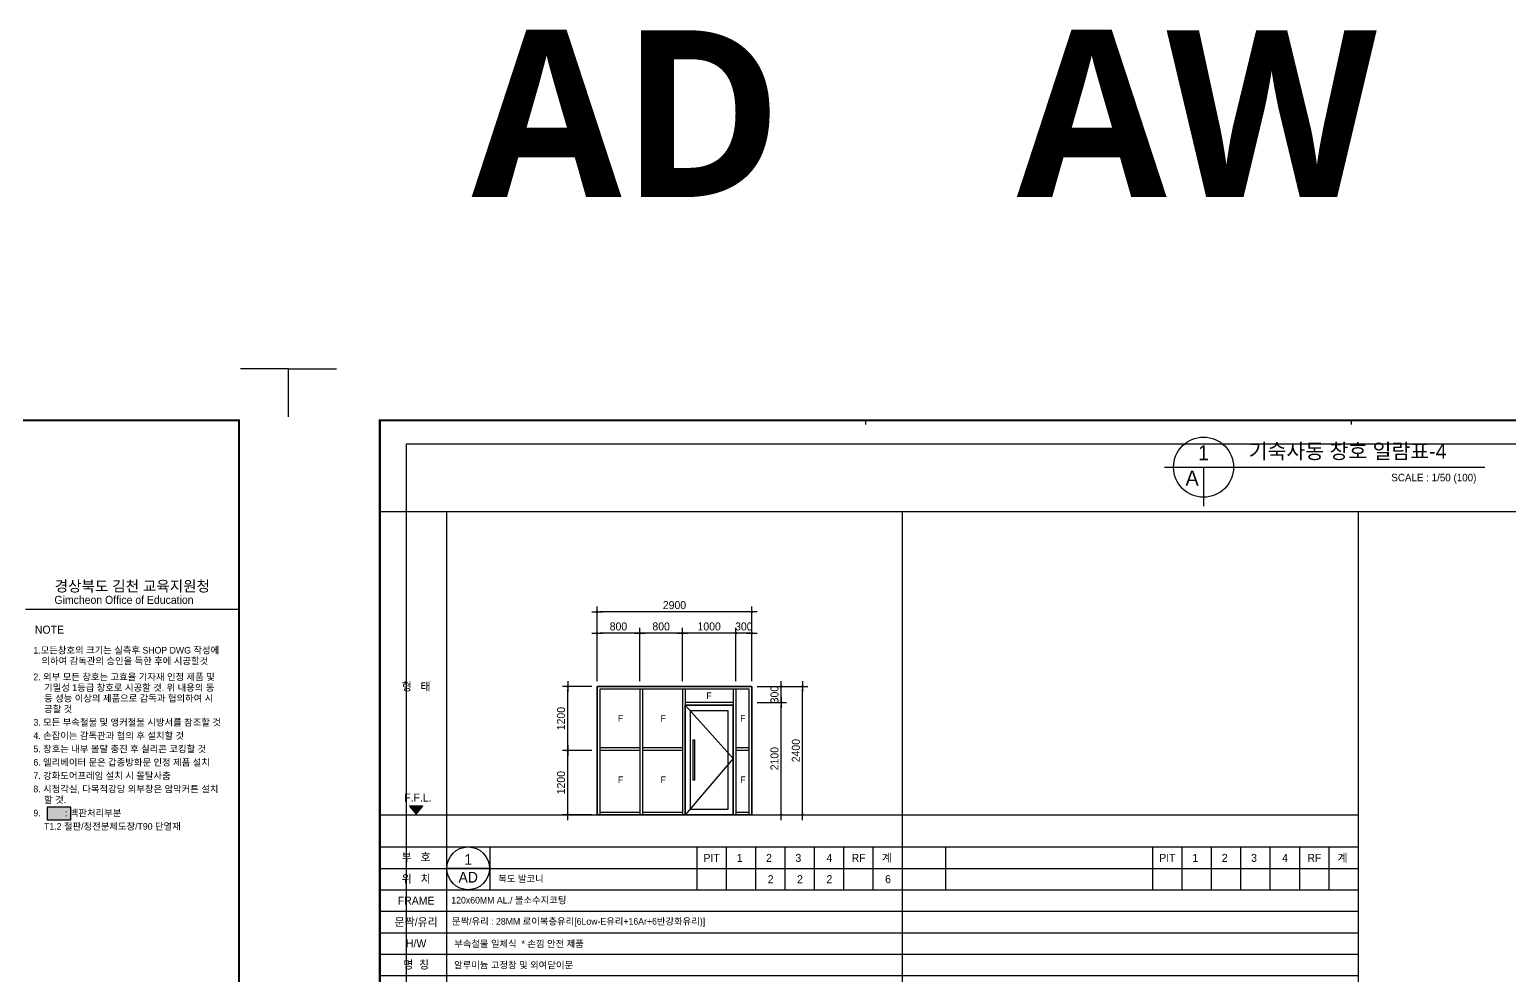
# Model space of a CAD drawing. Extents: x -25535497 to -25216507, y 8041684 to 8103002.
# Drawn here: x -25368491 to -25340760, y 8076208 to 8093924 of the extents above; entities that cross this region are included whole.
import ezdxf
from ezdxf.enums import TextEntityAlignment as Align

# ---------------------------------------------------------------- set-up
doc = ezdxf.new("R2010")
doc.units = 0
doc.header["$MEASUREMENT"] = 0
doc.linetypes.add('DASHDOT', pattern=[22, 20, -1, 0, -1])
doc.layers.get('Defpoints').update_dxf_attribs({"color": 45})
for name, color, linetype in [('0_form', 8, 'Continuous'), ('0_SYM', 7, 'Continuous'), ('254', 254, 'Continuous'), ('A-03-TEXT', 3, 'Continuous'), ('A_WID', 4, 'Continuous'), ('AA-XXXX-SYM1', 7, 'Continuous'), ('DIM', 7, 'Continuous'), ('ELE7', 4, 'Continuous'), ('FIN', 6, 'Continuous'), ('KMS_SHEET$0$form', 7, 'Continuous'), ('KMS_SHEET$0$TEXT', 7, 'Continuous'), ('SYM', 7, 'Continuous'), ('T-M', 7, 'Continuous'), ('text', 7, 'Continuous')]:
    doc.layers.add(name, color=color, linetype=linetype)
doc.styles.add('KMS_SHEET$0$돋움', font='')
doc.styles.add('songdoh', font='')
doc.styles.get("Standard").update_dxf_attribs({"font": 'malgunbd.ttf'})
doc.styles.add('돋움', font='')
doc.styles.add('을지로 돋움', font='')
doc.styles.get('KMS_SHEET$0$돋움').set_extended_font_data('Dotum')
doc.styles.get('songdoh').set_extended_font_data('Dotum')
doc.styles.get('돋움').set_extended_font_data('Dotum')
doc.styles.get('을지로 돋움').set_extended_font_data('Dotum')
doc.dimstyles.new('DONGWOO', dxfattribs={"dimscale": 300, "dimtxt": 3, "dimasz": 1, "dimexe": 2, "dimexo": 2, "dimgap": 1, "dimtad": 1, "dimdec": 0, "dimzin": 11, "dimdsep": 46, "dimtxsty": 'songdoh', "dimblk": 'DOT-6', "dimcen": 2, "dimdle": 2, "dimclrd": 256, "dimclre": 256, "dimclrt": 3, "dimadec": 0, "dimazin": 0, "dimtfac": 1, "dimtdec": 0, "dimtix": 1, "dimtmove": 2, "dimatfit": 3, "dimldrblk": 'DOT', "dimfxl": 2, "dimtolj": 1, "dimtzin": 11, "dimarcsym": 0})

# ---------------------------------------------------------------- blocks, each defined once
blk = doc.blocks.new('KMS_SHEET$0$김천 도면폼(XR)')
at = {"color": 55}
for p, q in [((22686, 58666), (22686, 58504)), ((40870, 58666), (40870, 58504))]:
    blk.add_line(p, q, dxfattribs=at)
at = {"color": 2, "const_width": 79.9}
blk.add_lwpolyline([(83232, 3182), (4501, 3182), (4501, 58666), (83232, 58666)], close=True, dxfattribs=at)
at = {"layer": 'Defpoints'}
for points in [[(1080, 58791), (1080, 60589), (2878, 60589)], [(85080, 58791), (85080, 60589), (83282, 60589)]]:
    blk.add_lwpolyline(points, dxfattribs=at)
at = {"layer": 'Defpoints', "ltscale": 2}
blk.add_lwpolyline([(5500, 57780), (74243, 57780), (74243, 4293), (5500, 4293)], close=True, dxfattribs=at)
at = {"layer": 'KMS_SHEET$0$form', "color": 1}
blk.add_lwpolyline([(83232, 51588), (75242, 51588)], dxfattribs=at)
at = {"layer": 'KMS_SHEET$0$TEXT', "color": 3, "style": 'KMS_SHEET$0$돋움'}
blk.add_text('경상북도 김천 교육지원청', height=400, dxfattribs=at).set_placement((79237, 52258), align=Align.CENTER)
at = {"layer": 'KMS_SHEET$0$TEXT', "style": 'KMS_SHEET$0$돋움'}
blk.add_text('Gimcheon Office of Education', height=299.64, dxfattribs=at).set_placement((76322, 51796))
blk.add_text('NOTE', height=299.6, dxfattribs=at).set_placement((75591, 50830), align=Align.MIDDLE_LEFT)
blk = doc.blocks.new('KMS_SHEET', base_point=(2746843.44, 1131951.81))
at = {"xscale": 0.0100119047570738, "yscale": 0.0100119047570738, "zscale": 0.0100119047570738}
blk.add_blockref('KMS_SHEET$0$김천 도면폼(XR)', (2746832.63, 1131939.2), dxfattribs=at)
blk = doc.blocks.new('창호표')
at = {"layer": '0_form', "color": 3}
for p, q in [((0, 278), (8540, 278)), ((0, -6000), (8540, -6000)), ((0, -8410), (8540, -8410))]:
    blk.add_line(p, q, dxfattribs=at)
at = {"layer": '0_form', "color": 7}
for p, q in [((0, 278), (0, -8410)), ((8540, 278), (8540, -8410)), ((4690, -6000), (4690, -6810)), ((5240, -6000), (5240, -6810)), ((5790, -6000), (5790, -6810)), ((6340, -6000), (6340, -6810)), ((6890, -6000), (6890, -6810)), ((7440, -6000), (7440, -6810)), ((7990, -6000), (7990, -6810)), ((0, -6405), (8540, -6405)), ((0, -6810), (8540, -6810)), ((0, -7210), (8540, -7210)), ((0, -7610), (8540, -7610)), ((0, -8010), (8540, -8010))]:
    blk.add_line(p, q, dxfattribs=at)
at = {"layer": '0_form', "color": 1, "linetype": 'DASHDOT'}
blk.add_line((0, -5400), (8540, -5400), dxfattribs=at)
at = {"layer": '0_form'}
blk.add_line((810, -6000), (810, -6810), dxfattribs=at)
at = {"layer": '0_form', "color": 3, "style": '돋움'}
for s, p in [('PIT', (4967, -6284)), ('4', (7172, -6284)), ('RF', (7722, -6284))]:
    blk.add_text(s, height=150, dxfattribs=at).set_placement(p, align=Align.CENTER)
for s, p in [('1', (5437, -6284)), ('2', (5987, -6284)), ('3', (6537, -6284)), ('계', (8155, -6284))]:
    blk.add_text(s, height=150, dxfattribs=at).set_placement(p)
blk = doc.blocks.new('_Dot')
at = {"color": 0, "linetype": 'ByBlock', "lineweight": -2}
blk.add_line((-0.5, 0), (-1, 0), dxfattribs=at)
at = {"color": 0, "linetype": 'ByBlock', "const_width": 0.5}
blk.add_lwpolyline([(-0.25, 0, 1), (0.25, 0, 1)], format="xyb", close=True, dxfattribs=at)
blk = doc.blocks.new('DOT-6')
at = {"layer": 'DIM', "color": 7, "ltscale": 0.5}
blk.add_line((2, 0), (-2, 0), dxfattribs=at)
at = {"layer": 'DIM', "color": 7, "ltscale": 0.5, "xscale": 0.9680000000043946, "yscale": 0.9680000000043946, "zscale": 0.9680000000043946}
blk.add_blockref('_Dot', (0, 0), dxfattribs=at)
blk = doc.blocks.new('*D85')
at = {"layer": 'Defpoints', "color": 0, "linetype": 'Continuous'}
for p in [(-25357856, 8082617), (-25357856, 8081617), (-25357056, 8081617)]:
    blk.add_point(p, dxfattribs=at)
at = {"layer": 'DIM', "linetype": 'Continuous', "lineweight": -2}
for p, q in [((-25357856, 8081717), (-25357856, 8082717)), ((-25357106, 8082617), (-25357806, 8082617)), ((-25357056, 8081717), (-25357056, 8082717))]:
    blk.add_line(p, q, dxfattribs=at)
at = {"layer": 'DIM', "linetype": 'Continuous', "lineweight": -2, "xscale": 50, "yscale": 50, "zscale": 50, "rotation": 180}
blk.add_blockref('DOT-6', (-25357856, 8082617), dxfattribs=at)
at = {"layer": 'DIM', "linetype": 'Continuous', "lineweight": -2, "xscale": 50, "yscale": 50, "zscale": 50}
blk.add_blockref('DOT-6', (-25357056, 8082617), dxfattribs=at)
at = {"layer": 'DIM', "color": 3, "linetype": 'Continuous', "insert": (-25357456, 8082743), "char_height": 150, "attachment_point": 5, "style": 'songdoh'}
blk.add_mtext('\\A1;800', dxfattribs=at)
blk = doc.blocks.new('*D86')
at = {"layer": 'Defpoints', "color": 0, "linetype": 'Continuous'}
for p in [(-25357056, 8082617), (-25357056, 8081617), (-25356256, 8081617)]:
    blk.add_point(p, dxfattribs=at)
at = {"layer": 'DIM', "linetype": 'Continuous', "lineweight": -2}
for p, q in [((-25357056, 8081717), (-25357056, 8082717)), ((-25356306, 8082617), (-25357006, 8082617)), ((-25356256, 8081717), (-25356256, 8082717))]:
    blk.add_line(p, q, dxfattribs=at)
at = {"layer": 'DIM', "linetype": 'Continuous', "lineweight": -2, "xscale": 50, "yscale": 50, "zscale": 50, "rotation": 180}
blk.add_blockref('DOT-6', (-25357056, 8082617), dxfattribs=at)
at = {"layer": 'DIM', "linetype": 'Continuous', "lineweight": -2, "xscale": 50, "yscale": 50, "zscale": 50}
blk.add_blockref('DOT-6', (-25356256, 8082617), dxfattribs=at)
at = {"layer": 'DIM', "color": 3, "linetype": 'Continuous', "insert": (-25356656, 8082743), "char_height": 150, "attachment_point": 5, "style": 'songdoh'}
blk.add_mtext('\\A1;800', dxfattribs=at)
blk = doc.blocks.new('*D87')
at = {"layer": 'Defpoints', "color": 0, "linetype": 'Continuous'}
for p in [(-25357856, 8083017), (-25357856, 8081617), (-25354956, 8081617)]:
    blk.add_point(p, dxfattribs=at)
at = {"layer": 'DIM', "linetype": 'Continuous', "lineweight": -2}
for p, q in [((-25357856, 8081717), (-25357856, 8083117)), ((-25354956, 8081717), (-25354956, 8083117)), ((-25355006, 8083017), (-25357806, 8083017))]:
    blk.add_line(p, q, dxfattribs=at)
at = {"layer": 'DIM', "linetype": 'Continuous', "lineweight": -2, "xscale": 50, "yscale": 50, "zscale": 50, "rotation": 180}
blk.add_blockref('DOT-6', (-25357856, 8083017), dxfattribs=at)
at = {"layer": 'DIM', "linetype": 'Continuous', "lineweight": -2, "xscale": 50, "yscale": 50, "zscale": 50}
blk.add_blockref('DOT-6', (-25354956, 8083017), dxfattribs=at)
at = {"layer": 'DIM', "color": 3, "linetype": 'Continuous', "insert": (-25356406, 8083143), "char_height": 150, "attachment_point": 5, "style": 'songdoh'}
blk.add_mtext('\\A1;2900', dxfattribs=at)
blk = doc.blocks.new('*D88')
at = {"layer": 'Defpoints', "color": 0, "linetype": 'Continuous'}
for p in [(-25356256, 8082617), (-25356256, 8081617), (-25355256, 8081617)]:
    blk.add_point(p, dxfattribs=at)
at = {"layer": 'DIM', "linetype": 'Continuous', "lineweight": -2}
for p, q in [((-25356256, 8081717), (-25356256, 8082717)), ((-25355306, 8082617), (-25356206, 8082617)), ((-25355256, 8081717), (-25355256, 8082717))]:
    blk.add_line(p, q, dxfattribs=at)
at = {"layer": 'DIM', "linetype": 'Continuous', "lineweight": -2, "xscale": 50, "yscale": 50, "zscale": 50, "rotation": 180}
blk.add_blockref('DOT-6', (-25356256, 8082617), dxfattribs=at)
at = {"layer": 'DIM', "linetype": 'Continuous', "lineweight": -2, "xscale": 50, "yscale": 50, "zscale": 50}
blk.add_blockref('DOT-6', (-25355256, 8082617), dxfattribs=at)
at = {"layer": 'DIM', "color": 3, "linetype": 'Continuous', "insert": (-25355756, 8082743), "char_height": 150, "attachment_point": 5, "style": 'songdoh'}
blk.add_mtext('\\A1;1000', dxfattribs=at)
blk = doc.blocks.new('*D89')
at = {"layer": 'Defpoints', "color": 0, "linetype": 'Continuous'}
for p in [(-25355256, 8082617), (-25355256, 8081617), (-25354956, 8081618)]:
    blk.add_point(p, dxfattribs=at)
at = {"layer": 'DIM', "linetype": 'Continuous', "lineweight": -2}
for p, q in [((-25355306, 8082617), (-25355356, 8082617)), ((-25355256, 8081717), (-25355256, 8082717)), ((-25354956, 8082617), (-25355256, 8082617)), ((-25354956, 8081718), (-25354956, 8082717)), ((-25354906, 8082617), (-25354856, 8082617))]:
    blk.add_line(p, q, dxfattribs=at)
at = {"layer": 'DIM', "linetype": 'Continuous', "lineweight": -2, "xscale": 50, "yscale": 50, "zscale": 50}
blk.add_blockref('DOT-6', (-25355256, 8082617), dxfattribs=at)
at = {"layer": 'DIM', "linetype": 'Continuous', "lineweight": -2, "xscale": 50, "yscale": 50, "zscale": 50, "rotation": 180}
blk.add_blockref('DOT-6', (-25354956, 8082617), dxfattribs=at)
at = {"layer": 'DIM', "color": 3, "linetype": 'Continuous', "insert": (-25355106, 8082743), "char_height": 150, "attachment_point": 5, "style": 'songdoh'}
blk.add_mtext('\\A1;300', dxfattribs=at)
blk = doc.blocks.new('DOOR')
at = {"color": 0}
blk.add_line((-44282, 44513), (-45482, 44513), dxfattribs=at)
at = {"color": 0, "linetype": 'Continuous'}
blk.add_circle((-44882, 44513), 600, dxfattribs=at)
at = {"layer": 'Defpoints', "style": '돋움', "width": 0.8}
blk.add_attdef('크기', text='', height=169, dxfattribs=at).set_placement((-44882, 44513), align=Align.MIDDLE_CENTER)
at = {"layer": 'SYM', "color": 3, "style": 'songdoh'}
for tag, p in [('번호', (-44882, 44763)), ('종류', (-44882, 44263))]:
    blk.add_attdef(tag, text='', height=300, dxfattribs=at).set_placement(p, align=Align.MIDDLE_CENTER)
blk = doc.blocks.new('*D124')
at = {"layer": 'Defpoints', "color": 0, "linetype": 'Continuous'}
for p in [(-25354956, 8081318), (-25354406, 8081318), (-25354957, 8079218)]:
    blk.add_point(p, dxfattribs=at)
at = {"layer": 'DIM', "linetype": 'Continuous', "lineweight": -2}
for p, q in [((-25354856, 8081318), (-25354306, 8081318)), ((-25354406, 8079268), (-25354406, 8081268)), ((-25354857, 8079218), (-25354306, 8079218))]:
    blk.add_line(p, q, dxfattribs=at)
at = {"layer": 'DIM', "linetype": 'Continuous', "lineweight": -2, "xscale": 50, "yscale": 50, "zscale": 50}
for p, rotation in [((-25354406, 8081318), 90), ((-25354406, 8079218), 270)]:
    blk.add_blockref('DOT-6', p, dxfattribs=dict(at, rotation=rotation))
at = {"layer": 'DIM', "color": 3, "linetype": 'Continuous', "insert": (-25354531, 8080268), "char_height": 150, "attachment_point": 5, "rotation": 90, "style": 'songdoh'}
blk.add_mtext('\\A1;2100', dxfattribs=at)
blk = doc.blocks.new('*D125')
at = {"layer": 'Defpoints', "color": 0, "linetype": 'Continuous'}
for p in [(-25354956, 8081618), (-25354406, 8081618), (-25354956, 8081318)]:
    blk.add_point(p, dxfattribs=at)
at = {"layer": 'DIM', "linetype": 'Continuous', "lineweight": -2}
for p, q in [((-25354406, 8081668), (-25354406, 8081718)), ((-25354856, 8081618), (-25354306, 8081618)), ((-25354406, 8081318), (-25354406, 8081618)), ((-25354856, 8081318), (-25354306, 8081318)), ((-25354406, 8081268), (-25354406, 8081218))]:
    blk.add_line(p, q, dxfattribs=at)
at = {"layer": 'DIM', "linetype": 'Continuous', "lineweight": -2, "xscale": 50, "yscale": 50, "zscale": 50}
for p, rotation in [((-25354406, 8081618), 270), ((-25354406, 8081318), 90)]:
    blk.add_blockref('DOT-6', p, dxfattribs=dict(at, rotation=rotation))
at = {"layer": 'DIM', "color": 3, "linetype": 'Continuous', "insert": (-25354531, 8081468), "char_height": 150, "attachment_point": 5, "rotation": 90, "style": 'songdoh'}
blk.add_mtext('\\A1;300', dxfattribs=at)
blk = doc.blocks.new('*D126')
at = {"layer": 'Defpoints', "color": 0, "linetype": 'Continuous'}
for p in [(-25354956, 8081618), (-25354006, 8081618), (-25354957, 8079218)]:
    blk.add_point(p, dxfattribs=at)
at = {"layer": 'DIM', "linetype": 'Continuous', "lineweight": -2}
for p, q in [((-25354856, 8081618), (-25353906, 8081618)), ((-25354006, 8079268), (-25354006, 8081568)), ((-25354857, 8079218), (-25353906, 8079218))]:
    blk.add_line(p, q, dxfattribs=at)
at = {"layer": 'DIM', "linetype": 'Continuous', "lineweight": -2, "xscale": 50, "yscale": 50, "zscale": 50}
for p, rotation in [((-25354006, 8081618), 90), ((-25354006, 8079218), 270)]:
    blk.add_blockref('DOT-6', p, dxfattribs=dict(at, rotation=rotation))
at = {"layer": 'DIM', "color": 3, "linetype": 'Continuous', "insert": (-25354131, 8080418), "char_height": 150, "attachment_point": 5, "rotation": 90, "style": 'songdoh'}
blk.add_mtext('\\A1;2400', dxfattribs=at)
blk = doc.blocks.new('*D127')
at = {"layer": 'Defpoints', "color": 0, "linetype": 'Continuous'}
for p in [(-25358406, 8080418), (-25357856, 8080418), (-25357856, 8079218)]:
    blk.add_point(p, dxfattribs=at)
at = {"layer": 'DIM', "linetype": 'Continuous', "lineweight": -2}
for p, q in [((-25357956, 8080418), (-25358506, 8080418)), ((-25358406, 8079268), (-25358406, 8080368)), ((-25357956, 8079218), (-25358506, 8079218))]:
    blk.add_line(p, q, dxfattribs=at)
at = {"layer": 'DIM', "linetype": 'Continuous', "lineweight": -2, "xscale": 50, "yscale": 50, "zscale": 50}
for p, rotation in [((-25358406, 8080418), 90), ((-25358406, 8079218), 270)]:
    blk.add_blockref('DOT-6', p, dxfattribs=dict(at, rotation=rotation))
at = {"layer": 'DIM', "color": 3, "linetype": 'Continuous', "insert": (-25358531, 8079818), "char_height": 150, "attachment_point": 5, "rotation": 90, "style": 'songdoh'}
blk.add_mtext('\\A1;1200', dxfattribs=at)
blk = doc.blocks.new('*D128')
at = {"layer": 'Defpoints', "color": 0, "linetype": 'Continuous'}
for p in [(-25358406, 8081618), (-25357856, 8081618), (-25357856, 8080418)]:
    blk.add_point(p, dxfattribs=at)
at = {"layer": 'DIM', "linetype": 'Continuous', "lineweight": -2}
for p, q in [((-25357956, 8081618), (-25358506, 8081618)), ((-25358406, 8080468), (-25358406, 8081568)), ((-25357956, 8080418), (-25358506, 8080418))]:
    blk.add_line(p, q, dxfattribs=at)
at = {"layer": 'DIM', "linetype": 'Continuous', "lineweight": -2, "xscale": 50, "yscale": 50, "zscale": 50}
for p, rotation in [((-25358406, 8081618), 90), ((-25358406, 8080418), 270)]:
    blk.add_blockref('DOT-6', p, dxfattribs=dict(at, rotation=rotation))
at = {"layer": 'DIM', "color": 3, "linetype": 'Continuous', "insert": (-25358531, 8081018), "char_height": 150, "attachment_point": 5, "rotation": 90, "style": 'songdoh'}
blk.add_mtext('\\A1;1200', dxfattribs=at)
blk = doc.blocks.new('창호부호')
at = {"layer": '0_form', "color": 3}
for p, q in [((0, 278), (1252, 278)), ((0, 278), (0, -8410)), ((0, -8410), (1252, -8410))]:
    blk.add_line(p, q, dxfattribs=at)
at = {"layer": '0_form', "color": 7}
for p, q in [((1252, 278), (1252, -8410)), ((0, -6000), (1252, -6000)), ((0, -6405), (1252, -6405)), ((0, -6810), (1252, -6810)), ((0, -7210), (1252, -7210)), ((0, -7610), (1252, -7610)), ((0, -8010), (1252, -8010))]:
    blk.add_line(p, q, dxfattribs=at)
at = {"layer": '0_form', "color": 1, "linetype": 'DASHDOT'}
blk.add_line((0, -5400), (1252, -5400), dxfattribs=at)
at = {"layer": '0_form', "color": 2}
blk.add_lwpolyline([(682, -5390), (807, -5240), (557, -5240)], close=True, dxfattribs=at)
blk.add_solid([(682, -5390), (557, -5240), (807, -5240)], dxfattribs=at)
at = {"layer": '0_form', "color": 2, "style": '돋움'}
for s, p in [('형   태', (682, -3000)), ('F.F.L.', (716, -5079)), ('부   호', (682, -6197)), ('위   치', (682, -6602)), ('FRAME', (682, -7010)), ('문짝/유리', (682, -7410)), ('H/W', (682, -7810)), ('명  칭', (682, -8210))]:
    blk.add_text(s, height=150, dxfattribs=at).set_placement(p, align=Align.MIDDLE_CENTER)
blk = doc.blocks.new('0_form57346')
at = {"layer": '0_form', "color": 3}
for p, q in [((0, 26064), (8540, 26064)), ((0, 2410), (8540, 2410)), ((0, 0), (8540, 0))]:
    blk.add_line(p, q, dxfattribs=at)
at = {"layer": '0_form', "color": 7}
for p, q in [((0, 26064), (0, 0)), ((8540, 26064), (8540, 0)), ((4690, 2410), (4690, 1600)), ((5240, 2410), (5240, 1600)), ((5790, 2410), (5790, 1600)), ((6340, 2410), (6340, 1600)), ((6890, 2410), (6890, 1600)), ((7440, 2410), (7440, 1600)), ((7990, 2410), (7990, 1600)), ((0, 2005), (8540, 2005)), ((0, 1600), (8540, 1600)), ((0, 1200), (8540, 1200)), ((0, 800), (8540, 800)), ((0, 400), (8540, 400))]:
    blk.add_line(p, q, dxfattribs=at)
at = {"layer": '0_form', "color": 1, "linetype": 'DASHDOT'}
blk.add_line((0, 3010), (8540, 3010), dxfattribs=at)
at = {"layer": '0_form'}
blk.add_line((810, 2410), (810, 1600), dxfattribs=at)
at = {"layer": '0_form', "color": 3, "style": '돋움'}
for s, p in [('PIT', (4967, 2126)), ('4', (7172, 2126)), ('RF', (7722, 2126))]:
    blk.add_text(s, height=150, dxfattribs=at).set_placement(p, align=Align.CENTER)
for s, p in [('1', (5437, 2126)), ('2', (5987, 2126)), ('3', (6537, 2126)), ('계', (8155, 2126))]:
    blk.add_text(s, height=150, dxfattribs=at).set_placement(p)
blk = doc.blocks.new('주기-0001')
at = {"layer": '254', "ltscale": 4}
h = blk.add_hatch(color=256, dxfattribs=at)
h.dxf.hatch_style = 1
h.paths.add_polyline_path([(406, -3943), (847, -3943), (847, -3707), (406, -3707)])
at = {"layer": 'ELE7', "ltscale": 4}
blk.add_lwpolyline([(406, -3943), (847, -3943), (847, -3707), (406, -3707)], close=True, dxfattribs=at)
at = {"layer": 'text', "style": '돋움'}
for s, p in [('1.모든창호의 크기는 실측후 SHOP DWG 작성에', (147, -764)), ('의하여 감독관의 승인을 득한 후에 시공할것', (297, -964)), ('2. 외부 모든 창호는 고효율 기자재 인정 제품 및', (147, -1264)), ('기밀성 1등급 창호로 시공할 것. 위 내용의 동', (347, -1464)), ('등 성능 이상의 제품으로 감독과 협의하여 시', (347, -1664)), ('공할 것', (347, -1864)), ('3. 모든 부속철물 및 앵커철물 시방서를 참조할 것', (147, -2114)), ('4. 손잡이는 감독관과 협의 후 설치할 것', (147, -2364)), ('5. 창호는 내부 몰탈 충진 후 실리콘 코킹할 것', (147, -2614)), ('6. 엘리베이터 문은 갑종방화문 인정 제품 설치', (147, -2864)), ('7. 강화도어프레임 설치 시 몰탈사춤', (147, -3114)), ('8. 시청각실, 다목적강당 외부창은 암막커튼 설치', (147, -3364)), ('할 것.', (347, -3564)), ('9.          : 백판처리부분', (147, -3814)), ('T1.2 철판/정전분체도장/T90 단열재', (347, -4064))]:
    blk.add_text(s, height=125, dxfattribs=at).set_placement(p, align=Align.MIDDLE_LEFT)

msp = doc.modelspace()

# ---------------------------------------------------------------- linework, layer by layer
at = {"ltscale": 4}
msp.add_lwpolyline([(-25357856.2, 8081617.7), (-25354956.2, 8081617.7), (-25354956.2, 8079217.7), (-25357856.2, 8079217.7)], close=True, dxfattribs=at)
at = {"layer": 'A_WID', "color": 8}
msp.add_lwpolyline([(-25356206.2, 8081267.7), (-25355306.2, 8080267.7), (-25356206.2, 8079217.7)], dxfattribs=at)
at = {"layer": 'AA-XXXX-SYM1', "linetype": 'Continuous'}
for p, q in [((-25347222.5, 8085727.1), (-25341222.5, 8085727.1)), ((-25346491.2, 8085727.1), (-25346491.2, 8084995.8))]:
    msp.add_line(p, q, dxfattribs=at)
msp.add_ellipse((-25346491.2, 8085727.1), major_axis=(0.8, 562.5), ratio=1, start_param=-1.5693867, end_param=4.7137986, dxfattribs=at)
at = {"layer": 'ELE7'}
for p, q in [((-25355006.2, 8081567.7), (-25357806.2, 8081567.7)), ((-25357806.2, 8081567.7), (-25357806.2, 8079217.7)), ((-25357056.2, 8081567.7), (-25357056.2, 8079217.7)), ((-25357006.2, 8081567.7), (-25357006.2, 8079217.7)), ((-25356256.2, 8081567.7), (-25356256.2, 8079217.7)), ((-25356206.2, 8081567.7), (-25356206.2, 8079217.7)), ((-25355306.2, 8081567.7), (-25355306.2, 8079217.7)), ((-25355256.2, 8081567.7), (-25355256.2, 8079217.7)), ((-25355006.2, 8079217.7), (-25355006.2, 8081567.7)), ((-25355306.2, 8081317.7), (-25356206.2, 8081317.7)), ((-25355306.2, 8081267.7), (-25356206.2, 8081267.7)), ((-25357056.2, 8080467.7), (-25357806.2, 8080467.7)), ((-25357056.2, 8080417.7), (-25357806.2, 8080417.7)), ((-25356256.2, 8080467.7), (-25357006.2, 8080467.7)), ((-25356256.2, 8080417.7), (-25357006.2, 8080417.7)), ((-25355006.2, 8080467.7), (-25355256.2, 8080467.7)), ((-25355006.2, 8080417.7), (-25355256.2, 8080417.7)), ((-25357806.2, 8079267.7), (-25357056.2, 8079267.7)), ((-25357006.2, 8079267.7), (-25356256.2, 8079267.7)), ((-25355256.2, 8079267.7), (-25355006.2, 8079267.7))]:
    msp.add_line(p, q, dxfattribs=at)
for points in [[(-25354956.2, 8081617.7), (-25357856.2, 8081617.7), (-25357856.2, 8079217.7), (-25354956.2, 8079217.7)], [(-25355306.2, 8081267.7), (-25356206.2, 8081267.7), (-25356206.2, 8079217.7), (-25355306.2, 8079217.7)], [(-25356056.2, 8080617.7), (-25356031.2, 8080617.7), (-25356031.2, 8079867.7), (-25356056.2, 8079867.7)]]:
    msp.add_lwpolyline(points, close=True, dxfattribs=at)
at = {"layer": 'ELE7', "ltscale": 4}
for points in [[(-25356206.2, 8081267.7), (-25355306.2, 8081267.7), (-25355306.2, 8079217.7), (-25356206.2, 8079217.7)], [(-25356106.2, 8081167.7), (-25355406.2, 8081167.7), (-25355406.2, 8079317.7), (-25356106.2, 8079317.7)]]:
    msp.add_lwpolyline(points, close=True, dxfattribs=at)

# ---------------------------------------------------------------- block references
at = {"layer": '0_form', "color": 7}
for name, p in [('창호부호', (-25361928.7, 8084617.7)), ('창호표', (-25360676.2, 8084617.7)), ('창호표', (-25352136.2, 8084617.7)), ('창호부호', (-25361928.7, 8075929.6)), ('창호표', (-25360676.2, 8075929.6))]:
    msp.add_blockref(name, p, dxfattribs=at)
at = {"layer": '0_form'}
msp.add_blockref('0_form57346', (-25343596.2, 8058831.5), dxfattribs=at)
at = {"layer": '0_SYM', "xscale": 0.6666666666666666, "yscale": 0.6666666666666666, "zscale": 0.6666666666666666}
msp.add_blockref('DOOR', (-25330349.6, 8048537.7), dxfattribs=at).add_auto_attribs({'종류': 'AD', '번호': '1'})
at = {"layer": 'Defpoints'}
msp.add_blockref('주기-0001', (-25368566.2, 8083063), dxfattribs=at)
at = {"layer": 'FIN', "color": 5, "ltscale": 4, "xscale": 50, "yscale": 50, "zscale": 50}
for p in [(-25405691.2, 8057869), (-25363641.2, 8057869)]:
    msp.add_blockref('KMS_SHEET', p, dxfattribs=at)

# ---------------------------------------------------------------- texts
at = {"layer": '0_form', "color": 3, "style": '돋움'}
for s, p in [('2', (-25354603.8, 8078010.2)), ('2', (-25354053.8, 8078010.2)), ('2', (-25353503.8, 8078010.2)), ('6', (-25352403.8, 8078010.2))]:
    msp.add_text(s, height=150, dxfattribs=at).set_placement(p, align=Align.MIDDLE_CENTER)
at = {"layer": 'A-03-TEXT', "linetype": 'ByBlock', "style": '을지로 돋움'}
msp.add_text('기숙사동 창호 일람표-4', height=281.25, dxfattribs=at).set_placement((-25345644.4, 8085886.8))
for s, p in [('1', (-25346491.2, 8085996.9)), ('A', (-25346705.1, 8085524.6))]:
    msp.add_text(s, height=281.3, dxfattribs=at).set_placement(p, align=Align.MIDDLE_CENTER)
msp.add_text('SCALE : 1/50 (100)', height=140.625, dxfattribs=at).set_placement((-25341378, 8085603.5), align=Align.TOP_RIGHT)
at = {"layer": 'T-M'}
for s, p in [('AD', (-25360207.5, 8090785.9)), ('AW', (-25349991.2, 8090785.9))]:
    msp.add_text(s, height=3125, dxfattribs=at).set_placement(p)
at = {"layer": 'text', "style": '돋움'}
for p in [(-25355756.9, 8081444.7), (-25357416.5, 8081022.1), (-25356616.5, 8081022.1), (-25355123.1, 8081022.1), (-25357416.5, 8079872.1), (-25356616.5, 8079872.1), (-25355123.1, 8079872.1)]:
    msp.add_text('F', height=125, dxfattribs=at).set_placement(p, align=Align.MIDDLE_CENTER)
for s, p in [('복도 발코니', (-25359707.2, 8078019)), ('문짝/유리 : 28MM 로이복층유리[6Low-E유리+16Ar+6반강화유리)]', (-25360576.2, 8077219.5)), ('부속철물 일체식  * 손낌 안전 제품', (-25360535.2, 8076800.5)), ('알루미늄 고정창 및 외여닫이문', (-25360535.2, 8076400.5))]:
    msp.add_text(s, height=125, dxfattribs=at).set_placement(p, align=Align.MIDDLE_LEFT)
msp.add_text('120x60MM AL./ 불소수지코팅', height=125, dxfattribs=at).set_placement((-25360588.2, 8077553.7))

# ---------------------------------------------------------------- dimensions: what is measured, and where the dimension line sits
at = {"layer": 'DIM', "linetype": 'Continuous'}
for base, p1, p2, angle, picture, middle in [((-25357856.2, 8083017.5), (-25354956.2, 8081617.5), (-25357856.2, 8081617.5), 180, '*D87', (-25356406.2, 8083142.6)), ((-25357856.2, 8082617.5), (-25357056.2, 8081617.5), (-25357856.2, 8081617.5), 180, '*D85', (-25357456.2, 8082742.6)), ((-25357056.2, 8082617.5), (-25356256.2, 8081617.5), (-25357056.2, 8081617.5), 180, '*D86', (-25356656.2, 8082742.6)), ((-25356256.2, 8082617.5), (-25355256.2, 8081617.5), (-25356256.2, 8081617.5), 180, '*D88', (-25355756.2, 8082742.6)), ((-25355256.2, 8082617.5), (-25354956.2, 8081617.7), (-25355256.2, 8081617.5), 180, '*D89', (-25355106.2, 8082742.6)), ((-25358406.2, 8081617.7), (-25357856.2, 8080417.7), (-25357856.2, 8081617.7), 90, '*D128', (-25358531.3, 8081017.7)), ((-25354006.2, 8081617.7), (-25354956.6, 8079217.7), (-25354956.2, 8081617.7), 90, '*D126', (-25354131.3, 8080417.7)), ((-25354406.2, 8081617.7), (-25354956.2, 8081317.7), (-25354956.2, 8081617.7), 90, '*D125', (-25354531.3, 8081467.7)), ((-25354406.2, 8081317.7), (-25354956.5, 8079217.7), (-25354956.2, 8081317.7), 90, '*D124', (-25354531.3, 8080267.7)), ((-25358406.2, 8080417.7), (-25357855.9, 8079217.7), (-25357856.2, 8080417.7), 90, '*D127', (-25358531.3, 8079817.7))]:
    dim = msp.add_linear_dim(base=base, p1=p1, p2=p2, angle=angle, dimstyle='DONGWOO', override={"dimscale": 50}, dxfattribs=at)
    dim.commit()
    dim.dimension.update_dxf_attribs({"geometry": picture, "text_midpoint": middle})

doc.saveas('drawing.dxf')
